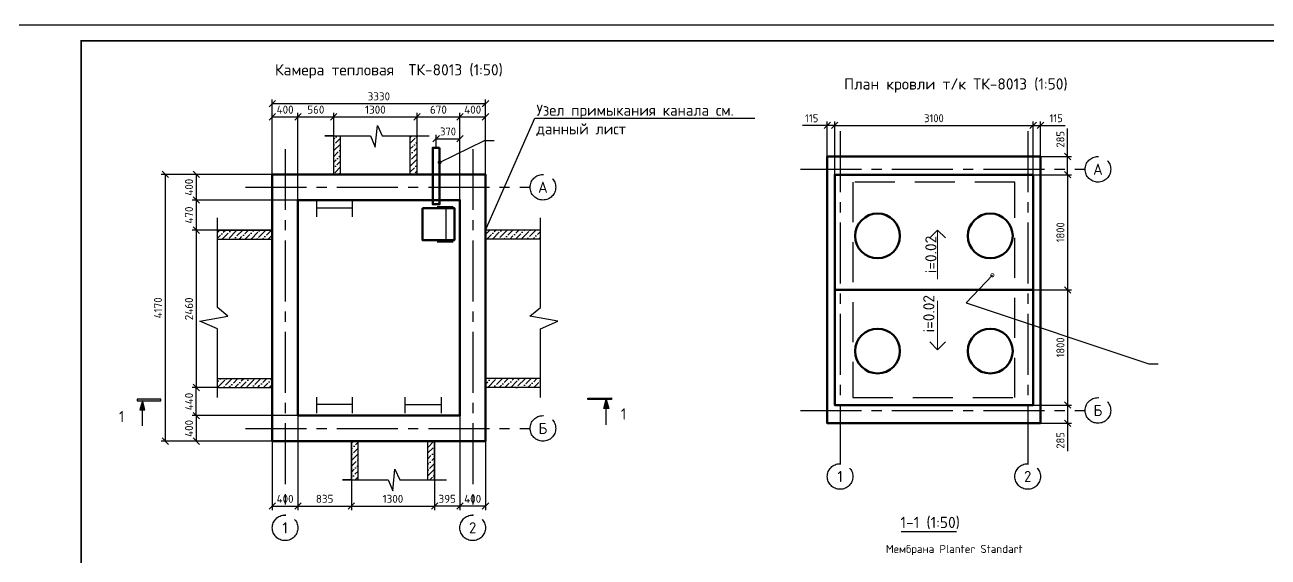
# Model space of a CAD drawing. Header units: millimetres. Extents: x 1601 to 14530, y 1157 to 3820.
# Drawn here: x 7193.5 to 7581.8, y 3079.2 to 3245.6 of the extents above; entities that cross this region are included whole.
import ezdxf
from ezdxf import colors
from ezdxf.entities.mleader import LeaderData, LeaderLine
from ezdxf.math import Vec2, Vec3

# ---------------------------------------------------------------- set-up
doc = ezdxf.new("R2010")
doc.units = ezdxf.units.MM
doc.linetypes.add('HIDDEN', pattern=[0.375, 0.25, -0.125])
doc.linetypes.add('осевая2', pattern=[28.575, 19.05, -3.175, 3.175, -3.175])
for name, color, linetype, lineweight in [('Осевая', 2, 'осевая2', 30), ('Основной', 1, 'Continuous', 60), ('Размер 3.5', 250, 'Continuous', 35), ('Размеры на чертеже', 250, 'Continuous', 25), ('Тонкие', 5, 'Continuous', 30)]:
    doc.layers.add(name, color=color, linetype=linetype, lineweight=lineweight)
doc.layers.add('Штриховка', color=7, linetype='Continuous')
doc.styles.add('-ISOCPEUR-', font='isocpeur.TTF')
doc.styles.add('GOST', font='GOST Common.ttf')
doc.styles.get("Standard").update_dxf_attribs({"font": 'GOST Common.ttf'})
doc.dimstyles.new('М 1 к 50', dxfattribs={"dimtxt": 2.5, "dimasz": 2, "dimexe": 1.25, "dimexo": 0, "dimgap": 1, "dimtad": 1, "dimdec": 0, "dimlfac": 50, "dimzin": 0, "dimdsep": 46, "dimtxsty": 'GOST', "dimblk": 'OBLIQUE', "dimcen": 0, "dimclrd": 256, "dimclre": 256, "dimclrt": 256, "dimazin": 2, "dimtfac": 1, "dimtdec": 0, "dimtmove": 0, "dimatfit": 3, "dimldrblk": 'NONE', "dimfxl": 1.25, "dimtolj": 1, "dimtzin": 0, "dimlwd": -1, "dimlwe": -1, "dimarcsym": 2})
pattern_1 = [(45, (374.7665, -172.5141), (0.6735192, 2.46957043), [3.175, -0.635, 0, -0.635])]

# ---------------------------------------------------------------- blocks, each defined once
blk = doc.blocks.new('_DotSmall')
at = {"color": 0, "linetype": 'ByBlock', "const_width": 0.5}
blk.add_lwpolyline([(-0.0625, 0, 1), (0.0625, 0, 1)], format="xyb", close=True, dxfattribs=at)
blk = doc.blocks.new('_Oblique')
at = {"color": 0, "linetype": 'ByBlock', "lineweight": -2}
blk.add_line((-0.5, -0.5), (0.5, 0.5), dxfattribs=at)
blk = doc.blocks.new('*D67')
at = {"transparency": 16777216}
for p, q in [((7446.44, 3198.72), (7446.44, 3215.39)), ((7446.44, 3214.14), (7508.44, 3214.14)), ((7508.44, 3198.72), (7508.44, 3215.39))]:
    blk.add_line(p, q, dxfattribs=at)
at = {"layer": 'Defpoints', "color": 0, "transparency": 16777216}
for p in [(7508.44, 3214.14), (7446.44, 3198.72), (7508.44, 3198.72)]:
    blk.add_point(p, dxfattribs=at)
at = {"transparency": 16777216, "xscale": 2, "yscale": 2, "zscale": 2, "rotation": 180}
blk.add_blockref('_Oblique', (7446.44, 3214.14), dxfattribs=at)
at = {"transparency": 16777216, "xscale": 2, "yscale": 2, "zscale": 2}
blk.add_blockref('_Oblique', (7508.44, 3214.14), dxfattribs=at)
at = {"transparency": 16777216, "insert": (7477.44, 3216.39), "char_height": 2.5, "attachment_point": 5, "style": 'GOST'}
blk.add_mtext('\\A1;3100', dxfattribs=at)
blk = doc.blocks.new('_None')
blk = doc.blocks.new('*D68')
at = {"transparency": 16777216}
for p, q in [((7508.44, 3198.72), (7520.46, 3198.72)), ((7519.21, 3198.72), (7519.21, 3162.72)), ((7508.44, 3162.72), (7520.46, 3162.72))]:
    blk.add_line(p, q, dxfattribs=at)
at = {"layer": 'Defpoints', "color": 0, "transparency": 16777216}
for p in [(7508.44, 3198.72), (7508.44, 3162.72), (7519.21, 3162.72)]:
    blk.add_point(p, dxfattribs=at)
at = {"transparency": 16777216, "xscale": 2, "yscale": 2, "zscale": 2}
for p, rotation in [((7519.21, 3198.72), 90), ((7519.21, 3162.72), 270)]:
    blk.add_blockref('_Oblique', p, dxfattribs=dict(at, rotation=rotation))
at = {"transparency": 16777216, "insert": (7516.96, 3180.72), "char_height": 2.5, "attachment_point": 5, "rotation": 90, "style": 'GOST'}
blk.add_mtext('\\A1;1800', dxfattribs=at)
blk = doc.blocks.new('*D69')
at = {"transparency": 16777216}
for p, q in [((7519.21, 3204.42), (7519.21, 3213.17)), ((7508.44, 3204.42), (7520.46, 3204.42)), ((7519.21, 3198.72), (7519.21, 3204.42)), ((7508.44, 3198.72), (7520.46, 3198.72))]:
    blk.add_line(p, q, dxfattribs=at)
at = {"layer": 'Defpoints', "color": 0, "transparency": 16777216}
for p in [(7508.44, 3204.42), (7519.21, 3204.42), (7508.44, 3198.72)]:
    blk.add_point(p, dxfattribs=at)
at = {"transparency": 16777216, "xscale": 2, "yscale": 2, "zscale": 2}
for p, rotation in [((7519.21, 3204.42), 90), ((7519.21, 3198.72), 270)]:
    blk.add_blockref('_Oblique', p, dxfattribs=dict(at, rotation=rotation))
at = {"transparency": 16777216, "insert": (7516.96, 3209.8), "char_height": 2.5, "attachment_point": 5, "rotation": 90, "style": 'GOST'}
blk.add_mtext('\\A1;285', dxfattribs=at)
blk = doc.blocks.new('*D70')
at = {"transparency": 16777216}
for p, q in [((7444.14, 3214.14), (7436.39, 3214.14)), ((7444.14, 3198.72), (7444.14, 3215.39)), ((7446.44, 3214.14), (7444.14, 3214.14)), ((7446.44, 3198.72), (7446.44, 3215.39))]:
    blk.add_line(p, q, dxfattribs=at)
at = {"layer": 'Defpoints', "color": 0, "transparency": 16777216}
for p in [(7444.14, 3214.14), (7444.14, 3198.72), (7446.44, 3198.72)]:
    blk.add_point(p, dxfattribs=at)
at = {"transparency": 16777216, "xscale": 2, "yscale": 2, "zscale": 2, "rotation": 180}
blk.add_blockref('_Oblique', (7444.14, 3214.14), dxfattribs=at)
at = {"transparency": 16777216, "xscale": 2, "yscale": 2, "zscale": 2}
blk.add_blockref('_Oblique', (7446.44, 3214.14), dxfattribs=at)
at = {"transparency": 16777216, "insert": (7439.26, 3216.39), "char_height": 2.5, "attachment_point": 5, "style": 'GOST'}
blk.add_mtext('\\A1;115', dxfattribs=at)
blk = doc.blocks.new('*D71')
at = {"transparency": 16777216}
for p, q in [((7508.44, 3204.42), (7508.44, 3215.39)), ((7508.44, 3214.14), (7510.74, 3214.14)), ((7510.74, 3204.42), (7510.74, 3215.39)), ((7510.74, 3214.14), (7518.49, 3214.14))]:
    blk.add_line(p, q, dxfattribs=at)
at = {"layer": 'Defpoints', "color": 0, "transparency": 16777216}
for p in [(7510.74, 3214.14), (7508.44, 3204.42), (7510.74, 3204.42)]:
    blk.add_point(p, dxfattribs=at)
at = {"transparency": 16777216, "xscale": 2, "yscale": 2, "zscale": 2, "rotation": 180}
blk.add_blockref('_Oblique', (7508.44, 3214.14), dxfattribs=at)
at = {"transparency": 16777216, "xscale": 2, "yscale": 2, "zscale": 2}
blk.add_blockref('_Oblique', (7510.74, 3214.14), dxfattribs=at)
at = {"transparency": 16777216, "insert": (7515.61, 3216.39), "char_height": 2.5, "attachment_point": 5, "style": 'GOST'}
blk.add_mtext('\\A1;115', dxfattribs=at)
blk = doc.blocks.new('*D72')
at = {"transparency": 16777216}
for p, q in [((7508.44, 3162.72), (7520.46, 3162.72)), ((7519.21, 3162.72), (7519.21, 3126.72)), ((7508.44, 3126.72), (7520.46, 3126.72))]:
    blk.add_line(p, q, dxfattribs=at)
at = {"layer": 'Defpoints', "color": 0, "transparency": 16777216}
for p in [(7508.44, 3162.72), (7508.44, 3126.72), (7519.21, 3126.72)]:
    blk.add_point(p, dxfattribs=at)
at = {"transparency": 16777216, "xscale": 2, "yscale": 2, "zscale": 2}
for p, rotation in [((7519.21, 3162.72), 90), ((7519.21, 3126.72), 270)]:
    blk.add_blockref('_Oblique', p, dxfattribs=dict(at, rotation=rotation))
at = {"transparency": 16777216, "insert": (7516.96, 3144.72), "char_height": 2.5, "attachment_point": 5, "rotation": 90, "style": 'GOST'}
blk.add_mtext('\\A1;1800', dxfattribs=at)
blk = doc.blocks.new('*D73')
at = {"transparency": 16777216}
for p, q in [((7508.44, 3126.72), (7520.46, 3126.72)), ((7519.21, 3126.72), (7519.21, 3121.02)), ((7508.44, 3121.02), (7520.46, 3121.02)), ((7519.21, 3121.02), (7519.21, 3112.27))]:
    blk.add_line(p, q, dxfattribs=at)
at = {"layer": 'Defpoints', "color": 0, "transparency": 16777216}
for p in [(7508.44, 3126.72), (7508.44, 3121.02), (7519.21, 3121.02)]:
    blk.add_point(p, dxfattribs=at)
at = {"transparency": 16777216, "xscale": 2, "yscale": 2, "zscale": 2}
for p, rotation in [((7519.21, 3126.72), 90), ((7519.21, 3121.02), 270)]:
    blk.add_blockref('_Oblique', p, dxfattribs=dict(at, rotation=rotation))
at = {"transparency": 16777216, "insert": (7516.96, 3115.65), "char_height": 2.5, "attachment_point": 5, "rotation": 90, "style": 'GOST'}
blk.add_mtext('\\A1;285', dxfattribs=at)
blk = doc.blocks.new('направление')
at = {"layer": 'Размеры на чертеже'}
h = blk.add_hatch(color=256, dxfattribs=at)
h.dxf.hatch_style = 1
h.paths.add_polyline_path([(0, 0), (-3.75, 1.04), (-3.75, -1.03)])
blk.add_line((-10.5, 0), (-2.5, 0), dxfattribs=at)
blk.add_lwpolyline([(0, 0), (-3.75, 1.04), (-3.75, -1.03)], close=True, dxfattribs=at)
blk = doc.blocks.new('*U349')
at = {"layer": 'Штриховка', "true_color": 0x000000}
h = blk.add_hatch(color=18, dxfattribs=at)
h.dxf.hatch_style = 1
h.paths.add_polyline_path([(-4.31, 0.023), (-4.31, 0.002), (-3.978, 0.002), (-3.978, 0.023)])
h = blk.add_hatch(color=18, dxfattribs=at)
h.dxf.hatch_style = 1
h.paths.add_polyline_path([(1.982, 0.023), (1.982, 0.001), (2.313, 0.001), (2.313, 0.023)])
at = {"layer": 'Штриховка', "color": 18, "true_color": 0x000000}
for points in [[(-3.978, 0.002), (-3.978, 0.023), (-4.31, 0.023), (-4.31, 0.002)], [(1.982, 0.001), (1.982, 0.023), (2.313, 0.023), (2.313, 0.001)]]:
    blk.add_lwpolyline(points, close=True, dxfattribs=at)
at = {"layer": 'Размеры на чертеже', "yscale": 0.03333333333333333, "zscale": 0.03333333333333333}
for p, xscale, rotation in [((-4.236, 0), 0.03333333333333333, 89.99999999993935), ((2.239, 0), -0.03333333333333333, 270.0000000000607)]:
    blk.add_blockref('направление', p, dxfattribs=dict(at, xscale=xscale, rotation=rotation))
blk = doc.blocks.new('*D361')
at = {"transparency": 16777216}
for p, q in [((7270.75, 3198.81), (7270.75, 3218.07)), ((7270.75, 3216.82), (7278.75, 3216.82)), ((7278.75, 3190.81), (7278.75, 3218.07))]:
    blk.add_line(p, q, dxfattribs=at)
at = {"layer": 'Defpoints', "color": 0, "transparency": 16777216}
for p in [(7278.75, 3216.82), (7270.75, 3198.81), (7278.75, 3190.81)]:
    blk.add_point(p, dxfattribs=at)
at = {"transparency": 16777216, "xscale": 2, "yscale": 2, "zscale": 2, "rotation": 180}
blk.add_blockref('_Oblique', (7270.75, 3216.82), dxfattribs=at)
at = {"transparency": 16777216, "xscale": 2, "yscale": 2, "zscale": 2}
blk.add_blockref('_Oblique', (7278.75, 3216.82), dxfattribs=at)
at = {"transparency": 16777216, "insert": (7274.75, 3219.07), "char_height": 2.5, "attachment_point": 5, "style": '-ISOCPEUR-'}
blk.add_mtext('\\A1;400', dxfattribs=at)
blk = doc.blocks.new('*D362')
at = {"transparency": 16777216}
for p, q in [((7278.75, 3198.81), (7278.75, 3218.07)), ((7278.75, 3216.82), (7289.96, 3216.82)), ((7289.96, 3198.81), (7289.96, 3218.07))]:
    blk.add_line(p, q, dxfattribs=at)
at = {"layer": 'Defpoints', "color": 0, "transparency": 16777216}
for p in [(7289.96, 3216.82), (7278.75, 3198.81), (7289.96, 3198.81)]:
    blk.add_point(p, dxfattribs=at)
at = {"transparency": 16777216, "xscale": 2, "yscale": 2, "zscale": 2, "rotation": 180}
blk.add_blockref('_Oblique', (7278.75, 3216.82), dxfattribs=at)
at = {"transparency": 16777216, "xscale": 2, "yscale": 2, "zscale": 2}
blk.add_blockref('_Oblique', (7289.96, 3216.82), dxfattribs=at)
at = {"transparency": 16777216, "insert": (7284.35, 3219.07), "char_height": 2.5, "attachment_point": 5, "style": '-ISOCPEUR-'}
blk.add_mtext('\\A1;560', dxfattribs=at)
blk = doc.blocks.new('*D363')
at = {"transparency": 16777216}
for p, q in [((7289.96, 3210.87), (7289.96, 3218.07)), ((7289.96, 3216.82), (7315.96, 3216.82)), ((7315.96, 3210.87), (7315.96, 3218.07))]:
    blk.add_line(p, q, dxfattribs=at)
at = {"layer": 'Defpoints', "color": 0, "transparency": 16777216}
for p in [(7315.96, 3216.82), (7289.96, 3210.87), (7315.96, 3210.87)]:
    blk.add_point(p, dxfattribs=at)
at = {"transparency": 16777216, "xscale": 2, "yscale": 2, "zscale": 2, "rotation": 180}
blk.add_blockref('_Oblique', (7289.96, 3216.82), dxfattribs=at)
at = {"transparency": 16777216, "xscale": 2, "yscale": 2, "zscale": 2}
blk.add_blockref('_Oblique', (7315.96, 3216.82), dxfattribs=at)
at = {"transparency": 16777216, "insert": (7302.96, 3219.07), "char_height": 2.5, "attachment_point": 5, "style": '-ISOCPEUR-'}
blk.add_mtext('\\A1;1300', dxfattribs=at)
blk = doc.blocks.new('*D364')
at = {"transparency": 16777216}
for p, q in [((7315.96, 3210.87), (7315.96, 3218.07)), ((7315.96, 3216.82), (7329.35, 3216.82)), ((7329.35, 3190.81), (7329.35, 3218.07))]:
    blk.add_line(p, q, dxfattribs=at)
at = {"layer": 'Defpoints', "color": 0, "transparency": 16777216}
for p in [(7329.35, 3216.82), (7315.96, 3210.87), (7329.35, 3190.81)]:
    blk.add_point(p, dxfattribs=at)
at = {"transparency": 16777216, "xscale": 2, "yscale": 2, "zscale": 2, "rotation": 180}
blk.add_blockref('_Oblique', (7315.96, 3216.82), dxfattribs=at)
at = {"transparency": 16777216, "xscale": 2, "yscale": 2, "zscale": 2}
blk.add_blockref('_Oblique', (7329.35, 3216.82), dxfattribs=at)
at = {"transparency": 16777216, "insert": (7322.65, 3219.07), "char_height": 2.5, "attachment_point": 5, "style": '-ISOCPEUR-'}
blk.add_mtext('\\A1;670', dxfattribs=at)
blk = doc.blocks.new('*D365')
at = {"transparency": 16777216}
for p, q in [((7329.35, 3198.81), (7329.35, 3218.07)), ((7329.35, 3216.82), (7337.35, 3216.82)), ((7337.35, 3198.81), (7337.35, 3218.07))]:
    blk.add_line(p, q, dxfattribs=at)
at = {"layer": 'Defpoints', "color": 0, "transparency": 16777216}
for p in [(7337.35, 3216.82), (7329.35, 3198.81), (7337.35, 3198.81)]:
    blk.add_point(p, dxfattribs=at)
at = {"transparency": 16777216, "xscale": 2, "yscale": 2, "zscale": 2, "rotation": 180}
blk.add_blockref('_Oblique', (7329.35, 3216.82), dxfattribs=at)
at = {"transparency": 16777216, "xscale": 2, "yscale": 2, "zscale": 2}
blk.add_blockref('_Oblique', (7337.35, 3216.82), dxfattribs=at)
at = {"transparency": 16777216, "insert": (7333.35, 3219.07), "char_height": 2.5, "attachment_point": 5, "style": '-ISOCPEUR-'}
blk.add_mtext('\\A1;400', dxfattribs=at)
blk = doc.blocks.new('*D356')
at = {"transparency": 16777216}
for p, q in [((7270.75, 3198.81), (7245.73, 3198.81)), ((7246.98, 3198.81), (7246.98, 3190.81)), ((7278.75, 3190.81), (7245.73, 3190.81))]:
    blk.add_line(p, q, dxfattribs=at)
at = {"layer": 'Defpoints', "color": 0, "transparency": 16777216}
for p in [(7270.75, 3198.81), (7246.98, 3190.81), (7278.75, 3190.81)]:
    blk.add_point(p, dxfattribs=at)
at = {"transparency": 16777216, "xscale": 2, "yscale": 2, "zscale": 2}
for p, rotation in [((7246.98, 3198.81), 90), ((7246.98, 3190.81), 270)]:
    blk.add_blockref('_Oblique', p, dxfattribs=dict(at, rotation=rotation))
at = {"transparency": 16777216, "insert": (7244.73, 3194.81), "char_height": 2.5, "attachment_point": 5, "rotation": 90, "style": '-ISOCPEUR-'}
blk.add_mtext('\\A1;400', dxfattribs=at)
blk = doc.blocks.new('*D366')
at = {"transparency": 16777216}
for p, q in [((7270.75, 3190.81), (7245.73, 3190.81)), ((7246.98, 3190.81), (7246.98, 3181.4)), ((7270.75, 3181.4), (7245.73, 3181.4))]:
    blk.add_line(p, q, dxfattribs=at)
at = {"layer": 'Defpoints', "color": 0, "transparency": 16777216}
for p in [(7270.75, 3190.81), (7246.98, 3181.4), (7270.75, 3181.4)]:
    blk.add_point(p, dxfattribs=at)
at = {"transparency": 16777216, "xscale": 2, "yscale": 2, "zscale": 2}
for p, rotation in [((7246.98, 3190.81), 90), ((7246.98, 3181.4), 270)]:
    blk.add_blockref('_Oblique', p, dxfattribs=dict(at, rotation=rotation))
at = {"transparency": 16777216, "insert": (7244.73, 3186.11), "char_height": 2.5, "attachment_point": 5, "rotation": 90, "style": '-ISOCPEUR-'}
blk.add_mtext('\\A1;470', dxfattribs=at)
blk = doc.blocks.new('*D367')
at = {"transparency": 16777216}
for p, q in [((7253.59, 3181.4), (7245.73, 3181.4)), ((7246.98, 3181.4), (7246.98, 3132.2)), ((7253.59, 3132.2), (7245.73, 3132.2))]:
    blk.add_line(p, q, dxfattribs=at)
at = {"layer": 'Defpoints', "color": 0, "transparency": 16777216}
for p in [(7253.59, 3181.4), (7246.98, 3132.2), (7253.59, 3132.2)]:
    blk.add_point(p, dxfattribs=at)
at = {"transparency": 16777216, "xscale": 2, "yscale": 2, "zscale": 2}
for p, rotation in [((7246.98, 3181.4), 90), ((7246.98, 3132.2), 270)]:
    blk.add_blockref('_Oblique', p, dxfattribs=dict(at, rotation=rotation))
at = {"transparency": 16777216, "insert": (7244.73, 3156.8), "char_height": 2.5, "attachment_point": 5, "rotation": 90, "style": '-ISOCPEUR-'}
blk.add_mtext('\\A1;2460', dxfattribs=at)
blk = doc.blocks.new('*D369')
at = {"transparency": 16777216}
for p, q in [((7253.59, 3132.2), (7245.73, 3132.2)), ((7246.98, 3123.41), (7246.98, 3132.2)), ((7278.75, 3123.41), (7245.73, 3123.41))]:
    blk.add_line(p, q, dxfattribs=at)
at = {"layer": 'Defpoints', "color": 0, "transparency": 16777216}
for p in [(7246.98, 3132.2), (7253.59, 3132.2), (7278.75, 3123.41)]:
    blk.add_point(p, dxfattribs=at)
at = {"transparency": 16777216, "xscale": 2, "yscale": 2, "zscale": 2}
for p, rotation in [((7246.98, 3132.2), 90), ((7246.98, 3123.41), 270)]:
    blk.add_blockref('_Oblique', p, dxfattribs=dict(at, rotation=rotation))
at = {"transparency": 16777216, "insert": (7244.73, 3127.81), "char_height": 2.5, "attachment_point": 5, "rotation": 90, "style": '-ISOCPEUR-'}
blk.add_mtext('\\A1;440', dxfattribs=at)
blk = doc.blocks.new('*D370')
at = {"transparency": 16777216}
for p, q in [((7270.75, 3123.41), (7245.73, 3123.41)), ((7246.98, 3123.41), (7246.98, 3115.41)), ((7270.75, 3115.41), (7245.73, 3115.41))]:
    blk.add_line(p, q, dxfattribs=at)
at = {"layer": 'Defpoints', "color": 0, "transparency": 16777216}
for p in [(7270.75, 3123.41), (7246.98, 3115.41), (7270.75, 3115.41)]:
    blk.add_point(p, dxfattribs=at)
at = {"transparency": 16777216, "xscale": 2, "yscale": 2, "zscale": 2}
for p, rotation in [((7246.98, 3123.41), 90), ((7246.98, 3115.41), 270)]:
    blk.add_blockref('_Oblique', p, dxfattribs=dict(at, rotation=rotation))
at = {"transparency": 16777216, "insert": (7244.73, 3119.41), "char_height": 2.5, "attachment_point": 5, "rotation": 90, "style": '-ISOCPEUR-'}
blk.add_mtext('\\A1;400', dxfattribs=at)
blk = doc.blocks.new('*D357')
at = {"transparency": 16777216}
for p, q in [((7278.75, 3123.41), (7278.75, 3093.89)), ((7270.75, 3115.41), (7270.75, 3093.89)), ((7270.75, 3095.14), (7278.75, 3095.14))]:
    blk.add_line(p, q, dxfattribs=at)
at = {"layer": 'Defpoints', "color": 0, "transparency": 16777216}
for p in [(7278.75, 3123.41), (7270.75, 3115.41), (7278.75, 3095.14)]:
    blk.add_point(p, dxfattribs=at)
at = {"transparency": 16777216, "xscale": 2, "yscale": 2, "zscale": 2, "rotation": 180}
blk.add_blockref('_Oblique', (7270.75, 3095.14), dxfattribs=at)
at = {"transparency": 16777216, "xscale": 2, "yscale": 2, "zscale": 2}
blk.add_blockref('_Oblique', (7278.75, 3095.14), dxfattribs=at)
at = {"transparency": 16777216, "insert": (7274.75, 3097.39), "char_height": 2.5, "attachment_point": 5, "style": '-ISOCPEUR-'}
blk.add_mtext('\\A1;400', dxfattribs=at)
blk = doc.blocks.new('*D371')
at = {"transparency": 16777216}
for p, q in [((7278.75, 3115.41), (7278.75, 3093.89)), ((7295.45, 3115.41), (7295.45, 3093.89)), ((7278.75, 3095.14), (7295.45, 3095.14))]:
    blk.add_line(p, q, dxfattribs=at)
at = {"layer": 'Defpoints', "color": 0, "transparency": 16777216}
for p in [(7278.75, 3115.41), (7295.45, 3115.41), (7295.45, 3095.14)]:
    blk.add_point(p, dxfattribs=at)
at = {"transparency": 16777216, "xscale": 2, "yscale": 2, "zscale": 2, "rotation": 180}
blk.add_blockref('_Oblique', (7278.75, 3095.14), dxfattribs=at)
at = {"transparency": 16777216, "xscale": 2, "yscale": 2, "zscale": 2}
blk.add_blockref('_Oblique', (7295.45, 3095.14), dxfattribs=at)
at = {"transparency": 16777216, "insert": (7287.1, 3097.39), "char_height": 2.5, "attachment_point": 5, "style": '-ISOCPEUR-'}
blk.add_mtext('\\A1;835', dxfattribs=at)
blk = doc.blocks.new('*D372')
at = {"transparency": 16777216}
for p, q in [((7295.45, 3103.35), (7295.45, 3093.89)), ((7321.45, 3103.35), (7321.45, 3093.89)), ((7295.45, 3095.14), (7321.45, 3095.14))]:
    blk.add_line(p, q, dxfattribs=at)
at = {"layer": 'Defpoints', "color": 0, "transparency": 16777216}
for p in [(7295.45, 3103.35), (7321.45, 3103.35), (7321.45, 3095.14)]:
    blk.add_point(p, dxfattribs=at)
at = {"transparency": 16777216, "xscale": 2, "yscale": 2, "zscale": 2, "rotation": 180}
blk.add_blockref('_Oblique', (7295.45, 3095.14), dxfattribs=at)
at = {"transparency": 16777216, "xscale": 2, "yscale": 2, "zscale": 2}
blk.add_blockref('_Oblique', (7321.45, 3095.14), dxfattribs=at)
at = {"transparency": 16777216, "insert": (7308.45, 3097.39), "char_height": 2.5, "attachment_point": 5, "style": '-ISOCPEUR-'}
blk.add_mtext('\\A1;1300', dxfattribs=at)
blk = doc.blocks.new('*D373')
at = {"transparency": 16777216}
for p, q in [((7329.35, 3123.41), (7329.35, 3093.89)), ((7321.45, 3115.41), (7321.45, 3093.89)), ((7329.35, 3095.14), (7321.45, 3095.14))]:
    blk.add_line(p, q, dxfattribs=at)
at = {"layer": 'Defpoints', "color": 0, "transparency": 16777216}
for p in [(7329.35, 3123.41), (7321.45, 3115.41), (7321.45, 3095.14)]:
    blk.add_point(p, dxfattribs=at)
at = {"transparency": 16777216, "xscale": 2, "yscale": 2, "zscale": 2, "rotation": 180}
blk.add_blockref('_Oblique', (7321.45, 3095.14), dxfattribs=at)
at = {"transparency": 16777216, "xscale": 2, "yscale": 2, "zscale": 2}
blk.add_blockref('_Oblique', (7329.35, 3095.14), dxfattribs=at)
at = {"transparency": 16777216, "insert": (7325.4, 3097.39), "char_height": 2.5, "attachment_point": 5, "style": '-ISOCPEUR-'}
blk.add_mtext('\\A1;395', dxfattribs=at)
blk = doc.blocks.new('*D374')
at = {"transparency": 16777216}
for p, q in [((7329.35, 3115.41), (7329.35, 3093.89)), ((7337.35, 3115.41), (7337.35, 3093.89)), ((7337.35, 3095.14), (7329.35, 3095.14))]:
    blk.add_line(p, q, dxfattribs=at)
at = {"layer": 'Defpoints', "color": 0, "transparency": 16777216}
for p in [(7329.35, 3115.41), (7337.35, 3115.41), (7329.35, 3095.14)]:
    blk.add_point(p, dxfattribs=at)
at = {"transparency": 16777216, "xscale": 2, "yscale": 2, "zscale": 2, "rotation": 180}
blk.add_blockref('_Oblique', (7329.35, 3095.14), dxfattribs=at)
at = {"transparency": 16777216, "xscale": 2, "yscale": 2, "zscale": 2}
blk.add_blockref('_Oblique', (7337.35, 3095.14), dxfattribs=at)
at = {"transparency": 16777216, "insert": (7333.35, 3097.39), "char_height": 2.5, "attachment_point": 5, "style": '-ISOCPEUR-'}
blk.add_mtext('\\A1;400', dxfattribs=at)
blk = doc.blocks.new('*D358')
at = {"transparency": 16777216}
for p, q in [((7270.75, 3218.07), (7270.75, 3222.23)), ((7270.75, 3220.98), (7337.35, 3220.98)), ((7337.35, 3218.07), (7337.35, 3222.23))]:
    blk.add_line(p, q, dxfattribs=at)
at = {"layer": 'Defpoints', "color": 0, "transparency": 16777216}
for p in [(7337.35, 3220.98), (7270.75, 3218.07), (7337.35, 3218.07)]:
    blk.add_point(p, dxfattribs=at)
at = {"transparency": 16777216, "xscale": 2, "yscale": 2, "zscale": 2, "rotation": 180}
blk.add_blockref('_Oblique', (7270.75, 3220.98), dxfattribs=at)
at = {"transparency": 16777216, "xscale": 2, "yscale": 2, "zscale": 2}
blk.add_blockref('_Oblique', (7337.35, 3220.98), dxfattribs=at)
at = {"transparency": 16777216, "insert": (7304.05, 3223.23), "char_height": 2.5, "attachment_point": 5, "style": '-ISOCPEUR-'}
blk.add_mtext('\\A1;3330', dxfattribs=at)
blk = doc.blocks.new('*D359')
at = {"transparency": 16777216}
for p, q in [((7245.73, 3198.81), (7236.06, 3198.81)), ((7237.31, 3198.81), (7237.31, 3115.41)), ((7245.73, 3115.41), (7236.06, 3115.41))]:
    blk.add_line(p, q, dxfattribs=at)
at = {"layer": 'Defpoints', "color": 0, "transparency": 16777216}
for p in [(7245.73, 3198.81), (7237.31, 3115.41), (7245.73, 3115.41)]:
    blk.add_point(p, dxfattribs=at)
at = {"transparency": 16777216, "xscale": 2, "yscale": 2, "zscale": 2}
for p, rotation in [((7237.31, 3198.81), 90), ((7237.31, 3115.41), 270)]:
    blk.add_blockref('_Oblique', p, dxfattribs=dict(at, rotation=rotation))
at = {"transparency": 16777216, "insert": (7235.06, 3157.11), "char_height": 2.5, "attachment_point": 5, "rotation": 90, "style": '-ISOCPEUR-'}
blk.add_mtext('\\A1;4170', dxfattribs=at)
blk = doc.blocks.new('*D376')
at = {"transparency": 16777216}
for p, q in [((7321.95, 3207.17), (7321.95, 3211.24)), ((7321.95, 3209.99), (7329.35, 3209.99)), ((7329.35, 3207.17), (7329.35, 3211.24))]:
    blk.add_line(p, q, dxfattribs=at)
at = {"layer": 'Defpoints', "color": 0, "transparency": 16777216}
for p in [(7329.35, 3209.99), (7321.95, 3207.17), (7329.35, 3207.17)]:
    blk.add_point(p, dxfattribs=at)
at = {"transparency": 16777216, "xscale": 2, "yscale": 2, "zscale": 2, "rotation": 180}
blk.add_blockref('_Oblique', (7321.95, 3209.99), dxfattribs=at)
at = {"transparency": 16777216, "xscale": 2, "yscale": 2, "zscale": 2}
blk.add_blockref('_Oblique', (7329.35, 3209.99), dxfattribs=at)
at = {"transparency": 16777216, "insert": (7325.65, 3212.24), "char_height": 2.5, "attachment_point": 5, "style": 'GOST'}
blk.add_mtext('\\A1;370', dxfattribs=at)

msp = doc.modelspace()

# ---------------------------------------------------------------- hatches: boundary and pattern name
at = {"layer": 'Штриховка'}
h = msp.add_hatch(dxfattribs=at)
h.set_pattern_fill('ANSI36', color=256, scale=0.4)
h.set_pattern_definition(pattern_1)
h.paths.add_polyline_path([(7292.0533, 3210.8712), (7289.9574, 3210.8712), (7289.9574, 3198.8107), (7292.0533, 3198.8107)])
h.paths.add_polyline_path([(7313.8616, 3198.8107), (7315.9574, 3198.8107), (7315.9574, 3210.8712), (7313.8616, 3210.8712)])
h.paths.add_polyline_path([(7319.3519, 3103.3502), (7321.4478, 3103.3502), (7321.4478, 3115.4107), (7319.3519, 3115.4107)])
h.paths.add_polyline_path([(7297.5437, 3115.4107), (7295.4478, 3115.4107), (7295.4478, 3103.3502), (7297.5437, 3103.3502)])
h = msp.add_hatch(dxfattribs=at)
h.set_pattern_fill('ANSI36', color=256, scale=0.4)
h.set_pattern_definition(pattern_1)
h.paths.add_polyline_path([(7270.7482, 3181.3995), (7253.5895, 3181.3995), (7253.5895, 3178.5995), (7270.7482, 3178.5995)])
h.paths.add_polyline_path([(7270.7482, 3134.9995), (7253.5895, 3134.9995), (7253.5895, 3132.1995), (7270.7482, 3132.1995)])
h = msp.add_hatch(dxfattribs=at)
h.set_pattern_fill('ANSI36', color=256, scale=0.4)
h.set_pattern_definition(pattern_1)
h.paths.add_polyline_path([(7337.3482, 3181.3995), (7354.507, 3181.3995), (7354.507, 3178.5995), (7337.3482, 3178.5995)])
h.paths.add_polyline_path([(7337.3482, 3134.9995), (7354.507, 3134.9995), (7354.507, 3132.1995), (7337.3482, 3132.1995)])

# ---------------------------------------------------------------- linework, layer by layer
msp.add_lwpolyline([(7191.0803, 3245.5891), (7785.0803, 3245.5891), (7785.0803, 2825.5891), (7191.0803, 2825.5891)], close=True)
at = {"const_width": 0.5}
msp.add_lwpolyline([(7211.0803, 3240.5891), (7780.0803, 3240.5891), (7780.0803, 2830.5891), (7211.0803, 2830.5891)], close=True, dxfattribs=at)
at = {"layer": 'Осевая'}
for p, q in [((7448.1355, 3212.3611), (7448.1351, 3108.3587)), ((7506.7356, 3212.3611), (7506.736, 3108.3587)), ((7274.7482, 3206.7498), (7274.7472, 3092.323)), ((7333.3483, 3206.7498), (7333.3492, 3092.323)), ((7435.7421, 3200.4215), (7524.6872, 3200.4212)), ((7262.3547, 3194.8102), (7351.2999, 3194.8099)), ((7435.7421, 3125.0225), (7524.6872, 3125.0228)), ((7262.3547, 3119.4112), (7351.2999, 3119.4115))]:
    msp.add_line(p, q, dxfattribs=at)
for centre in [(7528.6746, 3200.4215), (7355.2873, 3194.8102), (7528.6746, 3125.0225), (7355.2873, 3119.4112), (7448.1346, 3104.3713), (7506.7366, 3104.3713), (7274.7472, 3088.3228), (7333.3492, 3088.3228)]:
    msp.add_circle(centre, 4.0002, dxfattribs=at)
at = {"layer": 'Основной'}
for points in [[(7323.0325, 3207.1694), (7320.8725, 3207.1694), (7320.8725, 3189.4882), (7323.0325, 3189.4882)], [(7444.1356, 3204.422), (7510.7356, 3204.422), (7510.7356, 3121.022), (7444.1356, 3121.022)], [(7508.4356, 3162.722), (7508.4356, 3198.722), (7446.4356, 3198.722), (7446.4356, 3162.722)], [(7317.6702, 3188.2814), (7317.6702, 3178.2814), (7327.6702, 3178.2814), (7327.6702, 3188.2814)], [(7508.4356, 3126.722), (7508.4356, 3162.722), (7446.4356, 3162.722), (7446.4356, 3126.722)]]:
    msp.add_lwpolyline(points, close=True, dxfattribs=at)
for points in [[(7270.7482, 3137.9995), (7270.7482, 3198.8107), (7337.3482, 3198.8107), (7337.3482, 3175.8995)], [(7329.3482, 3137.9995), (7329.3482, 3190.8107), (7278.7482, 3190.8107), (7278.7482, 3137.9995)], [(7337.3482, 3175.8995), (7337.3482, 3115.4107), (7270.7482, 3115.4107), (7270.7482, 3137.9995)], [(7278.7482, 3137.9995), (7278.7482, 3123.4107), (7329.3482, 3123.4107), (7329.3482, 3137.9995)]]:
    msp.add_lwpolyline(points, dxfattribs=at)
for centre in [(7459.8287, 3179.5936), (7495.0424, 3179.5936), (7459.8287, 3143.5936), (7495.0424, 3143.5936)]:
    msp.add_circle(centre, 7, dxfattribs=at)
at = {"layer": 'Тонкие', "linetype": 'Continuous'}
for p, q in [((7289.9574, 3198.8107), (7289.9574, 3210.8712)), ((7292.0533, 3198.8107), (7292.0533, 3210.8712)), ((7313.8616, 3198.8107), (7313.8616, 3210.8712)), ((7315.9574, 3198.8107), (7315.9574, 3210.8712)), ((7253.5895, 3157.2345), (7253.5895, 3185.2817)), ((7354.507, 3157.2345), (7354.507, 3185.2817)), ((7253.5895, 3181.3995), (7270.7482, 3181.3995)), ((7354.507, 3181.3995), (7337.3482, 3181.3995)), ((7253.5895, 3178.5995), (7270.7482, 3178.5995)), ((7354.507, 3178.5995), (7337.3482, 3178.5995)), ((7248.1306, 3152.9706), (7256.8481, 3154.5155)), ((7256.8481, 3154.5155), (7253.5895, 3157.2345)), ((7351.2484, 3154.5155), (7354.507, 3157.2345)), ((7359.9659, 3152.9706), (7351.2484, 3154.5155)), ((7253.5895, 3150.4981), (7248.1306, 3152.9706)), ((7253.5895, 3129.0521), (7253.5895, 3150.4981)), ((7354.507, 3150.4981), (7359.9659, 3152.9706)), ((7354.507, 3129.0521), (7354.507, 3150.4981)), ((7253.5895, 3134.9995), (7270.7482, 3134.9995)), ((7354.507, 3134.9995), (7337.3482, 3134.9995)), ((7253.5895, 3132.1995), (7270.7482, 3132.1995)), ((7354.507, 3132.1995), (7337.3482, 3132.1995)), ((7295.4478, 3103.3502), (7295.4478, 3115.4107)), ((7297.5437, 3103.3502), (7297.5437, 3115.4107)), ((7319.3519, 3103.3502), (7319.3519, 3115.4107)), ((7321.4478, 3103.3502), (7321.4478, 3115.4107))]:
    msp.add_line(p, q, dxfattribs=at)
at = {"layer": 'Тонкие'}
for p, q in [((7284.6026, 3190.5339), (7284.6026, 3185.5339)), ((7295.8026, 3185.5339), (7295.8026, 3190.5339)), ((7322.2931, 3188.8115), (7327.2931, 3188.8115)), ((7325.008, 3188.8115), (7325.008, 3177.6115)), ((7295.8026, 3188.2487), (7284.6026, 3188.2487)), ((7327.2931, 3177.6115), (7322.2931, 3177.6115)), ((7284.6026, 3129.1802), (7284.6026, 3124.1802)), ((7295.8026, 3126.8951), (7284.6026, 3126.8951)), ((7295.8026, 3124.1802), (7295.8026, 3129.1802)), ((7312.2938, 3124.1802), (7312.2938, 3129.1802)), ((7312.2938, 3126.8951), (7323.4938, 3126.8951)), ((7323.4938, 3129.1802), (7323.4938, 3124.1802))]:
    msp.add_line(p, q, dxfattribs=at)
at = {"layer": 'Тонкие', "color": 7, "lineweight": 20}
for p, q in [((7478.604, 3181.4282), (7476.1292, 3178.9533)), ((7478.604, 3181.4282), (7478.604, 3166.1074)), ((7478.604, 3181.4282), (7481.0789, 3178.9533)), ((7478.604, 3144.0159), (7478.604, 3159.3366)), ((7478.604, 3144.0159), (7476.1292, 3146.4907)), ((7478.604, 3144.0159), (7481.0789, 3146.4907))]:
    msp.add_line(p, q, dxfattribs=at)
at = {"layer": 'Тонкие', "linetype": 'Continuous'}
for points in [[(7289.9574, 3210.8712), (7287.1418, 3210.8712), (7298.5514, 3210.8712), (7301.4209, 3210.8712), (7302.8787, 3207.3886), (7303.5855, 3214.1442), (7305.0875, 3210.8712), (7319.7098, 3210.8712)], [(7295.4478, 3103.3502), (7292.6321, 3103.3502), (7304.0417, 3103.3502), (7306.9112, 3103.3502), (7308.369, 3099.8675), (7309.0759, 3106.6232), (7310.5778, 3103.3502), (7325.2001, 3103.3502)]]:
    msp.add_lwpolyline(points, dxfattribs=at)
at = {"layer": 'Тонкие', "linetype": 'HIDDEN', "ltscale": 50}
msp.add_lwpolyline([(7452.1356, 3129.022), (7502.7356, 3129.022), (7502.7356, 3196.422), (7452.1356, 3196.422)], close=True, dxfattribs=at)

# ---------------------------------------------------------------- texts
at = {"style": '-ISOCPEUR-'}
msp.add_text('Мембрана Planter Standart ', height=2.5, dxfattribs=at).set_placement((7462.4261, 3080.464))
at = {"layer": 'Основной', "char_height": 3.5, "attachment_point": 5}
for s, insert, rotation in [('А', (7528.6746, 3200.4215), 359.991659), ('А', (7355.2873, 3194.8102), 359.991659), ('Б', (7528.6746, 3125.0225), 0.008341), ('Б', (7355.2873, 3119.4112), 0.008341)]:
    msp.add_mtext_dynamic_manual_height_columns(s, width=5.739849, gutter_width=12.5, heights=[0], dxfattribs=dict(at, insert=insert, rotation=rotation))
for s, insert in [('1', (7448.1346, 3104.3713)), ('2', (7506.7366, 3104.3713)), ('1', (7274.7472, 3088.3228)), ('2', (7333.3492, 3088.3228))]:
    msp.add_mtext_dynamic_manual_height_columns(s, width=5.739849, gutter_width=12.5, heights=[0], dxfattribs=dict(at, insert=insert))
at = {"layer": 'Размер 3.5', "char_height": 3.5, "attachment_point": 1, "style": '-ISOCPEUR-'}
for s, width, insert in [('\\pi2.23557;{\\C7;Камера тепловая  ТК-8013 (1:50)}', 76.571142, (7269.3529, 3233.2835)), ('\\pi30.00884;{\\C7;План кровли т/к ТК-8013 (1:50)}', 128.617672, (7419.3861, 3228.8545))]:
    msp.add_mtext_dynamic_manual_height_columns(s, width=width, gutter_width=12.5, heights=[0], dxfattribs=dict(at, insert=insert))
at = {"layer": 'Размер 3.5', "char_height": 3.5, "attachment_point": 3, "rotation": 90, "style": '-ISOCPEUR-'}
for insert in [(7474.746, 3179.6481), (7474.0836, 3161.1283)]:
    msp.add_mtext_dynamic_manual_height_columns('{\\C0;i=0.02}', width=14.925819, gutter_width=12.5, heights=[7.7324], dxfattribs=dict(at, insert=insert))

# ---------------------------------------------------------------- dimensions: what is measured, and where the dimension line sits
for base, p1, p2, picture, middle in [((7337.3482, 3220.9831), (7270.7482, 3218.0673), (7337.3482, 3218.0673), '*D358', (7304.0482, 3223.2331)), ((7278.7482, 3216.8173), (7270.7482, 3198.8107), (7278.7482, 3190.8107), '*D361', (7274.7482, 3219.0673)), ((7289.9574, 3216.8173), (7278.7482, 3198.8107), (7289.9574, 3198.8107), '*D362', (7284.3528, 3219.0673)), ((7315.9574, 3216.8173), (7289.9574, 3210.8712), (7315.9574, 3210.8712), '*D363', (7302.9574, 3219.0673)), ((7329.3482, 3216.8173), (7315.9574, 3210.8712), (7329.3482, 3190.8107), '*D364', (7322.6528, 3219.0673)), ((7337.3482, 3216.8173), (7329.3482, 3198.8107), (7337.3482, 3198.8107), '*D365', (7333.3482, 3219.0673)), ((7278.7482, 3095.1373), (7270.7482, 3115.4107), (7278.7482, 3123.4107), '*D357', (7274.7482, 3097.3873)), ((7321.4478, 3095.1373), (7329.3482, 3123.4107), (7321.4478, 3115.4107), '*D373', (7325.398, 3097.3873)), ((7295.4478, 3095.1373), (7278.7482, 3115.4107), (7295.4478, 3115.4107), '*D371', (7287.098, 3097.3873)), ((7329.3482, 3095.1373), (7337.3482, 3115.4107), (7329.3482, 3115.4107), '*D374', (7333.3482, 3097.3873)), ((7321.4478, 3095.1373), (7295.4478, 3103.3502), (7321.4478, 3103.3502), '*D372', (7308.4478, 3097.3873))]:
    dim = msp.add_linear_dim(base=base, p1=p1, p2=p2, dimstyle='М 1 к 50', override={"dimtxsty": '-ISOCPEUR-'})
    dim.commit()
    dim.dimension.update_dxf_attribs({"geometry": picture, "text_midpoint": middle})
for base, p1, p2, picture, middle in [((7444.1356, 3214.1351), (7446.4356, 3198.722), (7444.1356, 3198.722), '*D70', (7439.2606, 3216.3851)), ((7508.4356, 3214.1351), (7446.4356, 3198.722), (7508.4356, 3198.722), '*D67', (7477.4356, 3216.3851)), ((7510.7356, 3214.1351), (7508.4356, 3204.422), (7510.7356, 3204.422), '*D71', (7515.6106, 3216.3851)), ((7329.3482, 3209.9886), (7321.9525, 3207.1694), (7329.3482, 3207.1694), '*D376', (7325.6504, 3212.2386))]:
    dim = msp.add_linear_dim(base=base, p1=p1, p2=p2, dimstyle='М 1 к 50')
    dim.commit()
    dim.dimension.update_dxf_attribs({"geometry": picture, "text_midpoint": middle})
for base, p1, p2, picture, middle in [((7519.2052, 3204.422), (7508.4356, 3198.722), (7508.4356, 3204.422), '*D69', (7516.9552, 3209.797)), ((7519.2052, 3162.722), (7508.4356, 3198.722), (7508.4356, 3162.722), '*D68', (7516.9552, 3180.722)), ((7519.2052, 3126.722), (7508.4356, 3162.722), (7508.4356, 3126.722), '*D72', (7516.9552, 3144.722)), ((7519.2052, 3121.022), (7508.4356, 3126.722), (7508.4356, 3121.022), '*D73', (7516.9552, 3115.647))]:
    dim = msp.add_linear_dim(base=base, p1=p1, p2=p2, angle=90, dimstyle='М 1 к 50')
    dim.commit()
    dim.dimension.update_dxf_attribs({"geometry": picture, "text_midpoint": middle})
for base, p1, p2, picture, middle in [((7237.3085, 3115.4107), (7245.7262, 3198.8107), (7245.7262, 3115.4107), '*D359', (7235.0585, 3157.1107)), ((7246.9762, 3190.8107), (7270.7482, 3198.8107), (7278.7482, 3190.8107), '*D356', (7244.7262, 3194.8107)), ((7246.9762, 3132.1995), (7253.5895, 3181.3995), (7253.5895, 3132.1995), '*D367', (7244.7262, 3156.7995)), ((7246.9762, 3115.4107), (7270.7482, 3123.4107), (7270.7482, 3115.4107), '*D370', (7244.7262, 3119.4107))]:
    dim = msp.add_linear_dim(base=base, p1=p1, p2=p2, angle=90, dimstyle='М 1 к 50', override={"dimtxsty": '-ISOCPEUR-'})
    dim.commit()
    dim.dimension.update_dxf_attribs({"geometry": picture, "text_midpoint": middle})
for base, p1, p2, text, picture, middle in [((7246.9762, 3181.3995), (7270.7482, 3190.8107), (7270.7482, 3181.3995), '470', '*D366', (7244.7262, 3186.1051)), ((7246.9762, 3132.1995), (7278.7482, 3123.4107), (7253.5895, 3132.1995), '440', '*D369', (7244.7262, 3127.8051))]:
    dim = msp.add_linear_dim(base=base, p1=p1, p2=p2, angle=90, text=text, dimstyle='М 1 к 50', override={"dimtxsty": '-ISOCPEUR-'})
    dim.commit()
    dim.dimension.update_dxf_attribs({"geometry": picture, "text_midpoint": middle})

# ---------------------------------------------------------------- leaders
at = {"layer": 'Размер 3.5', "color": 18}
ml = msp.add_multileader_mtext('Standard', dxfattribs=at)
ml.set_content('Узел примыкания канала см.\\Pданный лист', color=18, style='GOST')
ml.set_leader_properties()
ml.set_arrow_properties(name='NONE')
ml.build(insert=Vec2(0, 0))
ml.multileader.update_dxf_attribs({"text_left_attachment_type": 6, "text_right_attachment_type": 6, "dogleg_length": 0.36, "arrow_head_size": 0.18})
ctx = ml.context
ctx.base_point, ctx.char_height, ctx.arrow_head_size, ctx.landing_gap_size, ctx.plane_origin = Vec3(7353.1754, 3216.4608), 3.5, 0.18, 0.09, Vec3(7430.7263, 3180.6846)
ctx.left_attachment, ctx.right_attachment = 6, 6
notes = []
notes.append((ctx, [(0, (1, 1, 0), (7352.8154, 3216.4608), (1, 0), 0.36, [(2, [(7337.3482, 3181.3995)], 0, [])])]))
ctx.mtext.insert, ctx.mtext.flow_direction = Vec3(7353.2654, 3220.6608), 5
at = {"layer": 'Размеры на чертеже'}
ml = msp.add_multileader_mtext('Standard', dxfattribs=at)
ml.set_content('', color=256, style='GOST')
ml.set_leader_properties()
ml.set_arrow_properties(name='DOTSMALL')
ml.build(insert=Vec2(0, 0))
ml.multileader.update_dxf_attribs({"text_left_attachment_type": 6, "text_right_attachment_type": 6, "dogleg_length": 1, "arrow_head_size": 2})
ctx = ml.context
ctx.base_point, ctx.char_height, ctx.arrow_head_size, ctx.plane_origin = Vec3(7338.0488, 3209.3755), 3.5, 2, Vec3(7322.2746, 3221.0895)
ctx.left_attachment, ctx.right_attachment = 6, 6
notes.append((ctx, [(1, (1, 1, 0), (7337.0488, 3209.3755), (1, 0), 1, [(0, [(7323.0325, 3202.5836)], 0, [])])]))
ctx.mtext.insert, ctx.mtext.flow_direction = Vec3(7340.0488, 3213.5755), 5
ml = msp.add_multileader_mtext('Standard', dxfattribs=at)
ml.set_content('', color=256, style='GOST')
ml.set_leader_properties()
ml.set_arrow_properties(name='DOTSMALL')
ml.build(insert=Vec2(0, 0))
ml.multileader.update_dxf_attribs({"text_left_attachment_type": 6, "text_right_attachment_type": 6, "dogleg_length": 1, "arrow_head_size": 2})
ctx = ml.context
ctx.base_point, ctx.char_height, ctx.arrow_head_size, ctx.plane_origin = Vec3(7545.5308, 3139.6027), 3.5, 2, Vec3(7568.2731, 3144.1771)
ctx.left_attachment, ctx.right_attachment = 6, 6
notes.append((ctx, [(1, (1, 1, 0), (7544.5308, 3139.6027), (1, 0), 1, [(1, [(7495.7085, 3167.3052), (7487.5179, 3158.6582)], 0, [])])]))
ctx.mtext.insert, ctx.mtext.flow_direction = Vec3(7547.5308, 3143.8027), 5
for ctx, leaders in notes:
    for number, flags, end, landing, length, lines in leaders:
        leader = LeaderData()
        leader.index, (leader.has_last_leader_line, leader.has_dogleg_vector, leader.attachment_direction) = number, flags
        leader.last_leader_point, leader.dogleg_vector, leader.dogleg_length = Vec3(end), Vec3(landing), length
        for number, points, colour, breaks in lines:
            line = LeaderLine()
            line.index, line.vertices, line.color, line.breaks = number, Vec3.list(points), colors.encode_raw_color(colour), breaks
            leader.lines.append(line)
        ctx.leaders.append(leader)

# ---------------------------------------------------------------- next in the draw order: texts
at = {"layer": 'Основной', "char_height": 3.5, "attachment_point": 1, "bg_fill": 3, "box_fill_scale": 1.5, "bg_fill_color": 256, "bg_fill_transparency": 0}
for s, width, gutter_width, insert, style in [('{\\C256;\\c0;1}', 2.554097, 1, (7379.6361, 3125.6699), 'GOST'), ('\\pi2.24968;{\\C0;1-1 (1:50)}', 22.349355, 5, (7464.7344, 3091.7701), '-ISOCPEUR-')]:
    msp.add_mtext_dynamic_manual_height_columns(s, width=width, gutter_width=gutter_width, heights=[0], dxfattribs=dict(at, insert=insert, style=style))

# ---------------------------------------------------------------- next in the draw order: linework, layer by layer
msp.add_lwpolyline([(7467.1706, 3087.1257), (7484.4721, 3087.1257)])

# ---------------------------------------------------------------- next in the draw order: block references
at = {"layer": 'Размеры на чертеже', "xscale": 22.37934226584122, "yscale": 22.37934226584122, "zscale": 22.37934226584122, "rotation": 0.1616573459311101}
msp.add_blockref('*U349', (7324.9724, 3128.2661), dxfattribs=at)

# ---------------------------------------------------------------- next in the draw order: texts
at = {"layer": 'Основной', "insert": (7222.8649, 3124.8364), "char_height": 3.5, "attachment_point": 1, "style": 'GOST', "bg_fill": 3, "box_fill_scale": 1.5, "bg_fill_color": 256, "bg_fill_transparency": 0}
msp.add_mtext_dynamic_manual_height_columns('{\\C256;\\c0;1}', width=2.554097, gutter_width=1, heights=[0], dxfattribs=at)

doc.saveas('drawing.dxf')
